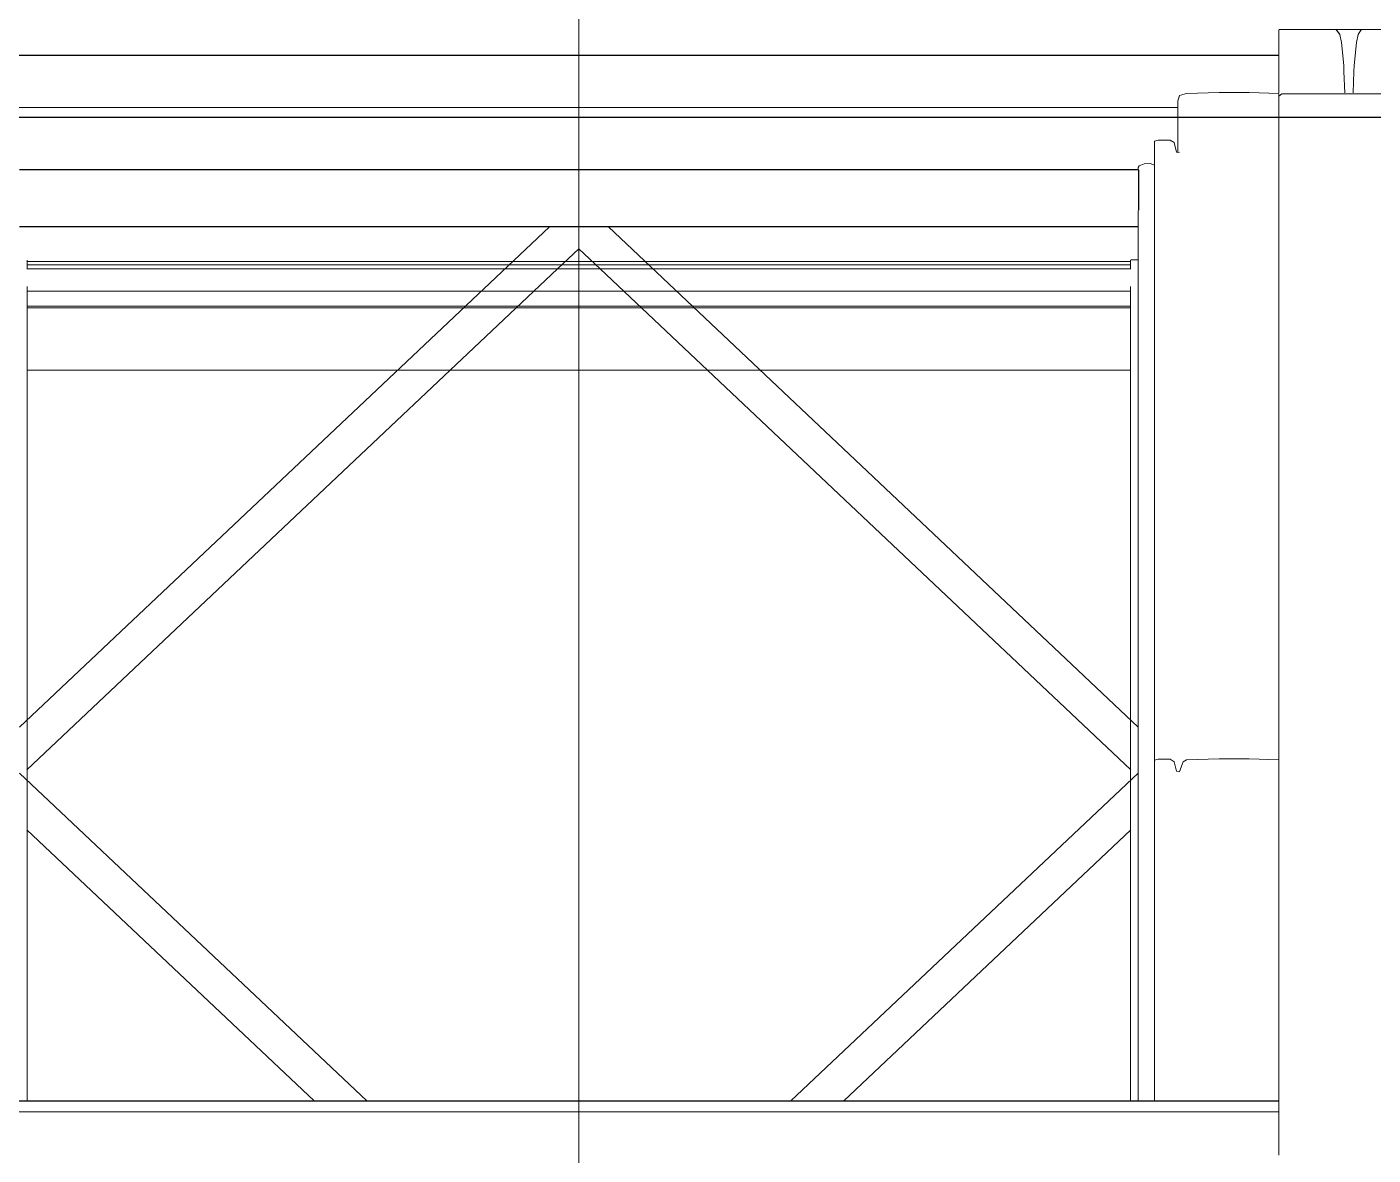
# Model space of a CAD drawing. Header units: metres. Extents: x -3 to 171, y -23 to 41.
# Drawn here: x 16.369 to 17.095, y -0.559 to 0.049 of the extents above; entities that cross this region are included whole.
import ezdxf

# ---------------------------------------------------------------- set-up
doc = ezdxf.new("R2010")
doc.units = ezdxf.units.M
doc.header["$MEASUREMENT"] = 0
doc.set_wipeout_variables(frame=1)
doc.linetypes.add('Achse', pattern=[0.004, 0.002, -0.001, 0, -0.001])
doc.linetypes.add('Wipeout_Contour', pattern=[1, 0, -1])
for name, color, linetype in [('6._Dach PP STG1_1_000 Achsraster', 7, 'Continuous'), ('6._Dach PP STG1_1_165 Fassadengestaltung Bänder', 7, 'Continuous'), ('6._Dach PP STG1_1_325 Dachfenster', 7, 'Continuous'), ('6._Dach PP STG1_1_840 Baulinien', 7, 'Continuous'), ('6._Dach PP STG1_1_Neubau_840 Baulinien', 7, 'Continuous')]:
    doc.layers.add(name, color=color, linetype=linetype)
doc.linetypes.add('Grenze Grundstück', pattern='A,0,[1,415_260415_PP_VA_1_9 DD STG11.Shx,S=0.00031746,R=0,X=0,Y=0],-0.04,0', length=0.04)

msp = doc.modelspace()

# ---------------------------------------------------------------- linework, layer by layer
at = {"layer": '6._Dach PP STG1_1_000 Achsraster', "color": 5, "linetype": 'Achse', "lineweight": 0, "ltscale": 1000}
msp.add_line((-1.5, 0), (21, 0), dxfattribs=at)
at = {"layer": '6._Dach PP STG1_1_165 Fassadengestaltung Bänder', "color": 7, "linetype": 'Continuous', "lineweight": 18, "ltscale": 1000, "flags": 128}
msp.add_lwpolyline([(18.985, 0), (15.98, 0)], dxfattribs=at)
at = {"layer": '6._Dach PP STG1_1_840 Baulinien', "color": 76, "linetype": 'Grenze Grundstück', "lineweight": 13, "ltscale": 1000, "true_color": 0x3f7f02, "flags": 128}
msp.add_lwpolyline([(0.06116, -22.52309), (0.05639, -12.20308), (0.00004, -0.00023), (18.98502, -0.00125), (18.95804, -11.44515), (18.90348, -19.57034), (18.8897, -22.52309)], dxfattribs=at)

# ---------------------------------------------------------------- wipeouts: each hides what was drawn before it
at = {"color": 254, "linetype": 'Wipeout_Contour', "lineweight": 0, "ltscale": 68.300819}
msp.add_wipeout([(17.07686, 0.04449), (17.04405, 0.04449), (17.04405, 0.04027), (17.07782, 0.04027)], dxfattribs=at).dxf.layer = '6._Dach PP STG1_1_325 Dachfenster'
at = {"color": 254, "linetype": 'Wipeout_Contour', "lineweight": 0, "ltscale": 66.697481}
msp.add_wipeout([(16.28965, 0.02858), (17.04405, 0.02858), (17.04405, 0.03311), (16.28965, 0.03311)], dxfattribs=at).dxf.layer = '6._Dach PP STG1_1_325 Dachfenster'

# ---------------------------------------------------------------- next in the draw order: wipeouts: each hides what was drawn before it
at = {"color": 254, "linetype": 'Wipeout_Contour', "lineweight": 0, "ltscale": 50.758594}
msp.add_wipeout([(17.04405, 0.04719), (17.07545, 0.04683), (17.07416, 0.04719)], dxfattribs=at).dxf.layer = '6._Dach PP STG1_1_325 Dachfenster'
at = {"color": 254, "linetype": 'Wipeout_Contour', "lineweight": 0, "ltscale": 66.69766}
msp.add_wipeout([(16.36535, -0.03909), (16.96835, -0.03909), (16.96835, -0.02848), (16.36535, -0.02848)], dxfattribs=at).dxf.layer = '6._Dach PP STG1_1_325 Dachfenster'
at = {"color": 254, "linetype": 'Wipeout_Contour', "lineweight": 0, "ltscale": 66.69789}
msp.add_wipeout([(16.36545, -0.05224), (16.36545, -0.05288), (16.96825, -0.05288), (16.96825, -0.05224)], dxfattribs=at).dxf.layer = '6._Dach PP STG1_1_325 Dachfenster'
at = {"color": 254, "linetype": 'Wipeout_Contour', "lineweight": 0, "ltscale": 50.223831}
msp.add_wipeout([(16.36545, -0.0591), (16.96825, -0.0591), (16.36545, -0.05903)], dxfattribs=at).dxf.layer = '6._Dach PP STG1_1_325 Dachfenster'
at = {"color": 254, "linetype": 'Wipeout_Contour', "lineweight": 0, "ltscale": 67.965363}
msp.add_wipeout([(16.97705, -0.34661), (16.97705, -0.53024), (16.97895, -0.53024), (16.97895, -0.34611)], dxfattribs=at).dxf.layer = '6._Dach PP STG1_1_325 Dachfenster'
at = {"color": 254, "linetype": 'Wipeout_Contour', "lineweight": 0, "ltscale": 49.838525}
msp.add_wipeout([(16.36545, -0.3535), (16.36545, -0.53024), (16.55259, -0.53024)], dxfattribs=at).dxf.layer = '6._Dach PP STG1_1_325 Dachfenster'
at = {"color": 254, "linetype": 'Wipeout_Contour', "lineweight": 0, "ltscale": 68.010985}
msp.add_wipeout([(16.98895, -0.35255), (16.98895, -0.53024), (16.98975, -0.53024), (16.98975, -0.35283)], dxfattribs=at).dxf.layer = '6._Dach PP STG1_1_325 Dachfenster'

# ---------------------------------------------------------------- next in the draw order: wipeouts: each hides what was drawn before it
at = {"color": 254, "linetype": 'Wipeout_Contour', "lineweight": 0, "ltscale": 68.312861}
msp.add_wipeout([(17.04405, 0.04683), (17.04405, 0.04449), (17.07686, 0.04449), (17.07545, 0.04683)], dxfattribs=at).dxf.layer = '6._Dach PP STG1_1_325 Dachfenster'
at = {"color": 254, "linetype": 'Wipeout_Contour', "lineweight": 0, "ltscale": 66.697878}
msp.add_wipeout([(16.36545, -0.05118), (16.36545, -0.05224), (16.96825, -0.05224), (16.96825, -0.05118)], dxfattribs=at).dxf.layer = '6._Dach PP STG1_1_325 Dachfenster'
at = {"color": 254, "linetype": 'Wipeout_Contour', "lineweight": 0, "ltscale": 68.014189}
msp.add_wipeout([(16.98975, -0.35283), (16.98975, -0.53024), (16.99055, -0.53024), (16.99055, -0.35262)], dxfattribs=at).dxf.layer = '6._Dach PP STG1_1_325 Dachfenster'

# ---------------------------------------------------------------- next in the draw order: wipeouts: each hides what was drawn before it
at = {"color": 254, "linetype": 'Wipeout_Contour', "lineweight": 0, "ltscale": 66.697799}
msp.add_wipeout([(16.36535, -0.0434), (16.36535, -0.04842), (16.96835, -0.04842), (16.96835, -0.0434)], dxfattribs=at).dxf.layer = '6._Dach PP STG1_1_325 Dachfenster'
at = {"color": 254, "linetype": 'Wipeout_Contour', "lineweight": 0, "ltscale": 66.697949}
msp.add_wipeout([(16.36545, -0.05903), (16.96825, -0.05903), (16.96825, -0.05358), (16.36545, -0.05358)], dxfattribs=at).dxf.layer = '6._Dach PP STG1_1_325 Dachfenster'
at = {"color": 254, "linetype": 'Wipeout_Contour', "lineweight": 0, "ltscale": 68.019603}
msp.add_wipeout([(16.99055, -0.35262), (16.99055, -0.53024), (16.99255, -0.53024), (16.99255, -0.34746)], dxfattribs=at).dxf.layer = '6._Dach PP STG1_1_325 Dachfenster'

# ---------------------------------------------------------------- next in the draw order: wipeouts: each hides what was drawn before it
at = {"color": 254, "linetype": 'Wipeout_Contour', "lineweight": 0, "ltscale": 66.697739}
msp.add_wipeout([(16.36535, -0.03909), (16.36535, -0.0434), (16.96835, -0.0434), (16.96835, -0.03909)], dxfattribs=at).dxf.layer = '6._Dach PP STG1_1_325 Dachfenster'
at = {"color": 254, "linetype": 'Wipeout_Contour', "lineweight": 0, "ltscale": 66.6979}
msp.add_wipeout([(16.36545, -0.05288), (16.36545, -0.05358), (16.96825, -0.05358), (16.96825, -0.05288)], dxfattribs=at).dxf.layer = '6._Dach PP STG1_1_325 Dachfenster'
at = {"color": 254, "linetype": 'Wipeout_Contour', "lineweight": 0, "ltscale": 49.897743}
msp.add_wipeout([(16.36545, -0.0591), (16.36545, -0.32876), (16.65098, -0.0591)], dxfattribs=at).dxf.layer = '6._Dach PP STG1_1_325 Dachfenster'
at = {"color": 254, "linetype": 'Wipeout_Contour', "lineweight": 0, "ltscale": 67.999741}
msp.add_wipeout([(16.98555, -0.34611), (16.98555, -0.53024), (16.98765, -0.53024), (16.98765, -0.34739)], dxfattribs=at).dxf.layer = '6._Dach PP STG1_1_325 Dachfenster'

# ---------------------------------------------------------------- next in the draw order: wipeouts: each hides what was drawn before it
at = {"color": 254, "linetype": 'Wipeout_Contour', "lineweight": 0, "ltscale": 100.032269}
msp.add_wipeout([(16.36535, -0.04927), (16.36535, -0.05012), (16.36545, -0.05118), (16.96825, -0.05118), (16.96825, -0.05039), (16.96835, -0.04927)], dxfattribs=at).dxf.layer = '6._Dach PP STG1_1_325 Dachfenster'
at = {"color": 254, "linetype": 'Wipeout_Contour', "lineweight": 0, "ltscale": 68.006614}
msp.add_wipeout([(16.98765, -0.34739), (16.98765, -0.53024), (16.98895, -0.53024), (16.98895, -0.35255)], dxfattribs=at).dxf.layer = '6._Dach PP STG1_1_325 Dachfenster'

# ---------------------------------------------------------------- next in the draw order: wipeouts: each hides what was drawn before it
at = {"color": 254, "linetype": 'Wipeout_Contour', "lineweight": 0, "ltscale": 66.697837}
msp.add_wipeout([(16.36535, -0.04842), (16.36535, -0.04927), (16.96835, -0.04927), (16.96835, -0.04842)], dxfattribs=at).dxf.layer = '6._Dach PP STG1_1_325 Dachfenster'
at = {"color": 254, "linetype": 'Wipeout_Contour', "lineweight": 0, "ltscale": 67.982361}
msp.add_wipeout([(16.98555, -0.34611), (16.97895, -0.34611), (16.97895, -0.53024), (16.98555, -0.53024)], dxfattribs=at).dxf.layer = '6._Dach PP STG1_1_325 Dachfenster'
at = {"color": 254, "linetype": 'Wipeout_Contour', "lineweight": 0, "ltscale": 68.02713}
msp.add_wipeout([(16.99255, -0.34746), (16.99255, -0.53024), (16.99435, -0.53024), (16.99435, -0.3464)], dxfattribs=at).dxf.layer = '6._Dach PP STG1_1_325 Dachfenster'

# ---------------------------------------------------------------- next in the draw order: wipeouts: each hides what was drawn before it
at = {"color": 254, "linetype": 'Wipeout_Contour', "lineweight": 0, "ltscale": 67.948678}
msp.add_wipeout([(16.97705, -0.01292), (16.97705, -0.34661), (16.97895, -0.34611), (16.97895, -0.01243)], dxfattribs=at).dxf.layer = '6._Dach PP STG1_1_325 Dachfenster'
at = {"color": 254, "linetype": 'Wipeout_Contour', "lineweight": 0, "ltscale": 67.994368}
msp.add_wipeout([(16.98895, -0.01886), (16.98895, -0.35255), (16.98975, -0.35283), (16.98975, -0.01915)], dxfattribs=at).dxf.layer = '6._Dach PP STG1_1_325 Dachfenster'
at = {"color": 254, "linetype": 'Wipeout_Contour', "lineweight": 0, "ltscale": 68.0659}
msp.add_wipeout([(16.99435, -0.3464), (16.99435, -0.53024), (17.01195, -0.53024), (17.01195, -0.34583)], dxfattribs=at).dxf.layer = '6._Dach PP STG1_1_325 Dachfenster'

# ---------------------------------------------------------------- next in the draw order: wipeouts: each hides what was drawn before it
at = {"color": 254, "linetype": 'Wipeout_Contour', "lineweight": 0, "ltscale": 84.619996}
msp.add_wipeout([(16.99045, -0.01896), (16.98975, -0.01915), (16.98975, -0.35283), (16.99055, -0.35262), (16.99055, -0.0189)], dxfattribs=at).dxf.layer = '6._Dach PP STG1_1_325 Dachfenster'
at = {"color": 254, "linetype": 'Wipeout_Contour', "lineweight": 0, "ltscale": 68.133444}
msp.add_wipeout([(17.01195, -0.53024), (17.02815, -0.53024), (17.02815, -0.34583), (17.01195, -0.34583)], dxfattribs=at).dxf.layer = '6._Dach PP STG1_1_325 Dachfenster'

# ---------------------------------------------------------------- next in the draw order: wipeouts: each hides what was drawn before it
at = {"color": 254, "linetype": 'Wipeout_Contour', "lineweight": 0, "ltscale": 68.002204}
msp.add_wipeout([(16.99055, -0.0189), (16.99055, -0.35262), (16.99255, -0.34746), (16.99255, -0.01374)], dxfattribs=at).dxf.layer = '6._Dach PP STG1_1_325 Dachfenster'
at = {"color": 254, "linetype": 'Wipeout_Contour', "lineweight": 0, "ltscale": 68.197594}
msp.add_wipeout([(17.02815, -0.34583), (17.02815, -0.53024), (17.04405, -0.53024), (17.04405, -0.34634)], dxfattribs=at).dxf.layer = '6._Dach PP STG1_1_325 Dachfenster'

# ---------------------------------------------------------------- next in the draw order: wipeouts: each hides what was drawn before it
at = {"color": 254, "linetype": 'Wipeout_Contour', "lineweight": 0, "ltscale": 67.989226}
msp.add_wipeout([(16.98765, -0.0137), (16.98765, -0.34739), (16.98895, -0.35255), (16.98895, -0.01886)], dxfattribs=at).dxf.layer = '6._Dach PP STG1_1_325 Dachfenster'
at = {"color": 254, "linetype": 'Wipeout_Contour', "lineweight": 0, "ltscale": 68.049208}
msp.add_wipeout([(16.99435, -0.01268), (16.99435, -0.3464), (17.01195, -0.34583), (17.01195, -0.01211)], dxfattribs=at).dxf.layer = '6._Dach PP STG1_1_325 Dachfenster'
at = {"color": 254, "linetype": 'Wipeout_Contour', "lineweight": 0, "ltscale": 68.180946}
msp.add_wipeout([(17.02815, -0.01211), (17.02815, -0.34583), (17.04405, -0.34634), (17.04405, -0.01262)], dxfattribs=at).dxf.layer = '6._Dach PP STG1_1_325 Dachfenster'

# ---------------------------------------------------------------- next in the draw order: linework, layer by layer
at = {"layer": '6._Dach PP STG1_1_325 Dachfenster', "color": 7, "linetype": 'Continuous', "lineweight": 13, "ltscale": 1000, "flags": 128}
for points in [[(16.98895, -0.35255), (16.98975, -0.35283)], [(16.98975, -0.35283), (16.99055, -0.35262)]]:
    msp.add_lwpolyline(points, dxfattribs=at)

# ---------------------------------------------------------------- next in the draw order: wipeouts: each hides what was drawn before it
at = {"color": 254, "linetype": 'Wipeout_Contour', "lineweight": 0, "ltscale": 67.982944}
msp.add_wipeout([(16.98555, -0.01243), (16.98555, -0.34611), (16.98765, -0.34739), (16.98765, -0.0137)], dxfattribs=at).dxf.layer = '6._Dach PP STG1_1_325 Dachfenster'
at = {"color": 254, "linetype": 'Wipeout_Contour', "lineweight": 0, "ltscale": 68.010369}
msp.add_wipeout([(16.99255, -0.01374), (16.99255, -0.34746), (16.99435, -0.3464), (16.99435, -0.01268)], dxfattribs=at).dxf.layer = '6._Dach PP STG1_1_325 Dachfenster'
at = {"color": 254, "linetype": 'Wipeout_Contour', "lineweight": 0, "ltscale": 68.116859}
msp.add_wipeout([(17.01195, -0.01211), (17.01195, -0.34583), (17.02815, -0.34583), (17.02815, -0.01211)], dxfattribs=at).dxf.layer = '6._Dach PP STG1_1_325 Dachfenster'

# ---------------------------------------------------------------- next in the draw order: linework, layer by layer
at = {"layer": '6._Dach PP STG1_1_325 Dachfenster', "color": 7, "linetype": 'Continuous', "lineweight": 13, "ltscale": 1000, "flags": 128}
for points in [[(16.99055, -0.35262), (16.99255, -0.34746)], [(16.99255, -0.34746), (16.99435, -0.3464)]]:
    msp.add_lwpolyline(points, dxfattribs=at)

# ---------------------------------------------------------------- next in the draw order: wipeouts: each hides what was drawn before it
at = {"color": 254, "linetype": 'Wipeout_Contour', "lineweight": 0, "ltscale": 68.089505}
msp.add_wipeout([(16.99055, -0.01883), (16.98955, 0.00882), (16.98955, -0.01908), (16.99045, -0.01896)], dxfattribs=at).dxf.layer = '6._Dach PP STG1_1_325 Dachfenster'
at = {"color": 254, "linetype": 'Wipeout_Contour', "lineweight": 0, "ltscale": 67.965748}
msp.add_wipeout([(16.97895, -0.01243), (16.97895, -0.34611), (16.98555, -0.34611), (16.98555, -0.01243)], dxfattribs=at).dxf.layer = '6._Dach PP STG1_1_325 Dachfenster'

# ---------------------------------------------------------------- next in the draw order: linework, layer by layer
at = {"layer": '6._Dach PP STG1_1_325 Dachfenster', "color": 7, "linetype": 'Continuous', "lineweight": 13, "ltscale": 1000, "flags": 128}
for points in [[(16.98555, -0.34611), (16.98765, -0.34739)], [(16.98765, -0.34739), (16.98895, -0.35255)]]:
    msp.add_lwpolyline(points, dxfattribs=at)

# ---------------------------------------------------------------- next in the draw order: wipeouts: each hides what was drawn before it
at = {"color": 254, "linetype": 'Wipeout_Contour', "lineweight": 0, "ltscale": 68.31701}
msp.add_wipeout([(16.99056, 0.01149), (16.98955, 0.00882), (16.99055, -0.01883), (16.99255, -0.01374)], dxfattribs=at).dxf.layer = '6._Dach PP STG1_1_325 Dachfenster'
at = {"color": 254, "linetype": 'Wipeout_Contour', "lineweight": 0, "ltscale": 233.380392}
msp.add_wipeout([(16.97705, -0.02134), (16.35665, -0.02134), (16.35665, -0.02591), (16.35905, -0.02509), (16.36215, -0.02516), (16.36495, -0.02629), (16.36545, -0.02714), (16.36545, -0.02827), (16.96825, -0.02827), (16.96825, -0.02714), (16.96875, -0.02629), (16.97155, -0.02516), (16.97465, -0.02509), (16.97705, -0.02591)], dxfattribs=at).dxf.layer = '6._Dach PP STG1_1_325 Dachfenster'

# ---------------------------------------------------------------- next in the draw order: wipeouts: each hides what was drawn before it
at = {"color": 254, "linetype": 'Wipeout_Contour', "lineweight": 0, "ltscale": 50.500022}
msp.add_wipeout([(16.99435, 0.01264), (16.99055, 0.01158), (16.99435, -0.01268)], dxfattribs=at).dxf.layer = '6._Dach PP STG1_1_325 Dachfenster'
at = {"color": 254, "linetype": 'Wipeout_Contour', "lineweight": 0, "ltscale": 50.222494}
msp.add_wipeout([(16.36535, -0.02848), (16.96835, -0.02848), (16.36535, -0.02827)], dxfattribs=at).dxf.layer = '6._Dach PP STG1_1_325 Dachfenster'

# ---------------------------------------------------------------- next in the draw order: wipeouts: each hides what was drawn before it
at = {"color": 254, "linetype": 'Wipeout_Contour', "lineweight": 0, "ltscale": 50.971709}
msp.add_wipeout([(16.99055, 0.01158), (16.99255, -0.01374), (16.99435, -0.01268)], dxfattribs=at).dxf.layer = '6._Dach PP STG1_1_325 Dachfenster'
at = {"color": 254, "linetype": 'Wipeout_Contour', "lineweight": 0, "ltscale": 120.142195}
msp.add_wipeout([(16.96825, -0.05039), (16.96825, -0.53024), (16.96875, -0.53024), (16.96875, -0.02629), (16.96825, -0.02714), (16.96825, -0.02827), (16.96835, -0.05012)], dxfattribs=at).dxf.layer = '6._Dach PP STG1_1_325 Dachfenster'

# ---------------------------------------------------------------- next in the draw order: wipeouts: each hides what was drawn before it
at = {"color": 254, "linetype": 'Wipeout_Contour', "lineweight": 0, "ltscale": 68.040801}
msp.add_wipeout([(16.99435, 0.01264), (16.99435, -0.01268), (17.01195, -0.01211), (17.01195, 0.0132)], dxfattribs=at).dxf.layer = '6._Dach PP STG1_1_325 Dachfenster'
at = {"color": 254, "linetype": 'Wipeout_Contour', "lineweight": 0, "ltscale": 49.846017}
msp.add_wipeout([(16.98955, 0.00525), (16.34415, 0.00525), (16.98955, 0.00518)], dxfattribs=at).dxf.layer = '6._Dach PP STG1_1_325 Dachfenster'
at = {"color": 254, "linetype": 'Wipeout_Contour', "lineweight": 0, "ltscale": 67.927152}
msp.add_wipeout([(16.96875, -0.53024), (16.97155, -0.53024), (16.97155, -0.02516), (16.96875, -0.02629)], dxfattribs=at).dxf.layer = '6._Dach PP STG1_1_325 Dachfenster'

# ---------------------------------------------------------------- next in the draw order: wipeouts: each hides what was drawn before it
at = {"color": 254, "linetype": 'Wipeout_Contour', "lineweight": 0, "ltscale": 68.109631}
msp.add_wipeout([(17.01195, 0.0132), (17.01195, -0.01211), (17.02815, -0.01211), (17.02815, 0.0132)], dxfattribs=at).dxf.layer = '6._Dach PP STG1_1_325 Dachfenster'
at = {"color": 254, "linetype": 'Wipeout_Contour', "lineweight": 0, "ltscale": 66.697453}
msp.add_wipeout([(16.34415, 0.00518), (16.34415, -0.00677), (16.98955, -0.00677), (16.98955, 0.00518)], dxfattribs=at).dxf.layer = '6._Dach PP STG1_1_325 Dachfenster'
at = {"color": 254, "linetype": 'Wipeout_Contour', "lineweight": 0, "ltscale": 67.938969}
msp.add_wipeout([(16.97155, -0.02516), (16.97155, -0.53024), (16.97465, -0.53024), (16.97465, -0.02509)], dxfattribs=at).dxf.layer = '6._Dach PP STG1_1_325 Dachfenster'

# ---------------------------------------------------------------- next in the draw order: linework, layer by layer
at = {"layer": '6._Dach PP STG1_1_325 Dachfenster', "color": 7, "linetype": 'Continuous', "lineweight": 13, "ltscale": 1000, "flags": 128}
for points in [[(16.36535, -0.02827), (16.96835, -0.02827)], [(16.96825, -0.02714), (16.96875, -0.02629)], [(16.96825, -0.02714), (16.96825, -0.02827)], [(16.96835, -0.05012), (16.96835, -0.04927), (16.96835, -0.04842), (16.96835, -0.0434), (16.96835, -0.03909), (16.96835, -0.02848)]]:
    msp.add_lwpolyline(points, dxfattribs=at)

# ---------------------------------------------------------------- next in the draw order: wipeouts: each hides what was drawn before it
at = {"color": 254, "linetype": 'Wipeout_Contour', "lineweight": 0, "ltscale": 68.172657}
msp.add_wipeout([(17.02815, -0.01211), (17.04405, -0.01262), (17.04405, 0.01269), (17.02815, 0.0132)], dxfattribs=at).dxf.layer = '6._Dach PP STG1_1_325 Dachfenster'
at = {"color": 254, "linetype": 'Wipeout_Contour', "lineweight": 0, "ltscale": 266.716267}
msp.add_wipeout([(16.34415, -0.00677), (16.34415, -0.01908), (16.34475, -0.01886), (16.34605, -0.0137), (16.34815, -0.01243), (16.35475, -0.01243), (16.35665, -0.01292), (16.35665, -0.02134), (16.97705, -0.02134), (16.97705, -0.01292), (16.97895, -0.01243), (16.98555, -0.01243), (16.98765, -0.0137), (16.98895, -0.01886), (16.98955, -0.01908), (16.98955, -0.00677)], dxfattribs=at).dxf.layer = '6._Dach PP STG1_1_325 Dachfenster'
at = {"color": 254, "linetype": 'Wipeout_Contour', "lineweight": 0, "ltscale": 67.949943}
msp.add_wipeout([(16.97465, -0.02509), (16.97465, -0.53024), (16.97705, -0.53024), (16.97705, -0.02591)], dxfattribs=at).dxf.layer = '6._Dach PP STG1_1_325 Dachfenster'
at = {"color": 254, "linetype": 'Wipeout_Contour', "lineweight": 0, "ltscale": 50.135343}
msp.add_wipeout([(16.96825, -0.0591), (16.68273, -0.0591), (16.96825, -0.32876)], dxfattribs=at).dxf.layer = '6._Dach PP STG1_1_325 Dachfenster'
at = {"color": 254, "linetype": 'Wipeout_Contour', "lineweight": 0, "ltscale": 50.27105}
msp.add_wipeout([(16.96825, -0.3535), (16.78111, -0.53024), (16.96825, -0.53024)], dxfattribs=at).dxf.layer = '6._Dach PP STG1_1_325 Dachfenster'

# ---------------------------------------------------------------- next in the draw order: linework, layer by layer
at = {"layer": '6._Dach PP STG1_1_325 Dachfenster', "color": 7, "linetype": 'Continuous', "lineweight": 13, "ltscale": 1000, "flags": 128}
for points in [[(16.97705, -0.01292), (16.97895, -0.01243), (16.98555, -0.01243)], [(16.98555, -0.01243), (16.98765, -0.0137)], [(16.98765, -0.0137), (16.98895, -0.01886)], [(16.98895, -0.01886), (16.98975, -0.01915)], [(16.98975, -0.01915), (16.99045, -0.01896)], [(16.96875, -0.02629), (16.97155, -0.02516)], [(16.97155, -0.02516), (16.97465, -0.02509)], [(16.97465, -0.02509), (16.97705, -0.02591)], [(16.97705, -0.34661), (16.97895, -0.34611), (16.98555, -0.34611)]]:
    msp.add_lwpolyline(points, dxfattribs=at)

# ---------------------------------------------------------------- next in the draw order: wipeouts: each hides what was drawn before it
at = {"color": 254, "linetype": 'Wipeout_Contour', "lineweight": 0, "ltscale": 266.70791}
msp.add_wipeout([(16.28965, 0.02356), (16.28965, 0.01269), (16.30555, 0.0132), (16.32175, 0.0132), (16.33935, 0.01264), (16.34315, 0.01158), (16.34415, 0.00882), (16.34415, 0.00525), (16.98955, 0.00525), (16.98955, 0.00882), (16.99055, 0.01158), (16.99435, 0.01264), (17.01195, 0.0132), (17.02815, 0.0132), (17.04405, 0.01269), (17.04405, 0.02356)], dxfattribs=at).dxf.layer = '6._Dach PP STG1_1_325 Dachfenster'
at = {"color": 254, "linetype": 'Wipeout_Contour', "lineweight": 0, "ltscale": 133.42118}
msp.add_wipeout([(16.65098, -0.0591), (16.36545, -0.32876), (16.36545, -0.3535), (16.55259, -0.53024), (16.78111, -0.53024), (16.96825, -0.3535), (16.96825, -0.32876), (16.68273, -0.0591)], dxfattribs=at).dxf.layer = '6._Dach PP STG1_1_325 Dachfenster'

# ---------------------------------------------------------------- next in the draw order: linework, layer by layer
at = {"layer": '6._Dach PP STG1_1_325 Dachfenster', "color": 7, "linetype": 'Continuous', "lineweight": 13, "ltscale": 1000, "flags": 128}
for points in [[(16.98955, 0.00882), (16.99055, 0.01158)], [(16.98955, -0.01908), (16.98955, 0.00882)], [(16.34415, 0.00525), (16.98955, 0.00525)], [(16.36545, -0.05903), (16.96825, -0.05903)], [(16.65098, -0.0591), (16.36545, -0.32876)], [(16.36545, -0.0591), (16.96825, -0.0591)], [(16.68273, -0.0591), (16.96825, -0.32876)], [(16.66685, -0.07098), (16.6554, -0.0818), (16.64566, -0.09099), (16.36942, -0.35188)], [(16.66685, -0.07098), (16.67831, -0.0818), (16.68804, -0.09099), (16.96429, -0.35188)], [(16.36955, -0.07706), (16.36955, -0.0818)], [(16.36955, -0.07791), (16.96415, -0.07791)], [(16.36955, -0.0796), (16.96415, -0.0796)], [(16.96415, -0.07706), (16.96415, -0.0818)], [(16.96825, -0.07685), (16.96435, -0.07685)], [(16.36942, -0.0818), (16.96429, -0.0818)], [(16.36955, -0.09382), (16.96415, -0.09382)], [(16.36955, -0.10195), (16.96415, -0.10195)], [(16.36955, -0.10273), (16.96415, -0.10273)], [(16.36955, -0.13646), (16.96415, -0.13646)]]:
    msp.add_lwpolyline(points, dxfattribs=at)

# ---------------------------------------------------------------- next in the draw order: wipeouts: each hides what was drawn before it
at = {"color": 254, "linetype": 'Wipeout_Contour', "lineweight": 0, "ltscale": 66.697459}
msp.add_wipeout([(16.28965, 0.02689), (16.28965, 0.02462), (17.04405, 0.02462), (17.04405, 0.02689)], dxfattribs=at).dxf.layer = '6._Dach PP STG1_1_325 Dachfenster'
at = {"color": 254, "linetype": 'Wipeout_Contour', "lineweight": 0, "ltscale": 69.1894}
msp.add_wipeout([(17.04405, 0.01262), (17.04405, 0.01121), (17.04575, 0.01247), (17.07952, 0.01247)], dxfattribs=at).dxf.layer = '6._Dach PP STG1_1_325 Dachfenster'

# ---------------------------------------------------------------- next in the draw order: wipeouts: each hides what was drawn before it
at = {"color": 254, "linetype": 'Wipeout_Contour', "lineweight": 0, "ltscale": 66.697467}
msp.add_wipeout([(16.28965, 0.02858), (16.28965, 0.02689), (17.04405, 0.02689), (17.04405, 0.02858)], dxfattribs=at).dxf.layer = '6._Dach PP STG1_1_325 Dachfenster'

# ---------------------------------------------------------------- next in the draw order: wipeouts: each hides what was drawn before it
at = {"color": 254, "linetype": 'Wipeout_Contour', "lineweight": 0, "ltscale": 66.697454}
msp.add_wipeout([(16.28965, 0.02462), (16.28965, 0.02356), (17.04405, 0.02356), (17.04405, 0.02462)], dxfattribs=at).dxf.layer = '6._Dach PP STG1_1_325 Dachfenster'

# ---------------------------------------------------------------- next in the draw order: wipeouts: each hides what was drawn before it
at = {"color": 254, "linetype": 'Wipeout_Contour', "lineweight": 0, "ltscale": 118.43535}
msp.add_wipeout([(17.04405, 0.02775), (17.04405, 0.01304), (17.07966, 0.01304), (17.07915, 0.02455), (17.07911, 0.02579), (17.0846, 0.02579), (17.08468, 0.02775)], dxfattribs=at).dxf.layer = '6._Dach PP STG1_1_325 Dachfenster'

# ---------------------------------------------------------------- next in the draw order: wipeouts: each hides what was drawn before it
at = {"color": 254, "linetype": 'Wipeout_Contour', "lineweight": 0, "ltscale": 68.308991}
msp.add_wipeout([(17.04405, 0.02775), (17.07903, 0.02775), (17.07782, 0.04027), (17.04405, 0.04027)], dxfattribs=at).dxf.layer = '6._Dach PP STG1_1_325 Dachfenster'
at = {"color": 254, "linetype": 'Wipeout_Contour', "lineweight": 0, "ltscale": 68.227823}
msp.add_wipeout([(17.04405, 0.01121), (17.04405, -0.55942), (17.04575, -0.55942), (17.04575, 0.01247)], dxfattribs=at).dxf.layer = '6._Dach PP STG1_1_325 Dachfenster'

# ---------------------------------------------------------------- next in the draw order: linework, layer by layer
at = {"layer": '6._Dach PP STG1_1_325 Dachfenster', "color": 7, "linetype": 'Continuous', "lineweight": 13, "ltscale": 1000, "flags": 128}
msp.add_lwpolyline([(16.28965, 0.03339), (17.04405, 0.03339)], dxfattribs=at)

# ---------------------------------------------------------------- next in the draw order: wipeouts: each hides what was drawn before it
at = {"color": 254, "linetype": 'Wipeout_Contour', "lineweight": 0, "ltscale": 68.400956}
msp.add_wipeout([(17.11965, 0.04449), (17.07686, 0.04449), (17.07782, 0.04027), (17.11965, 0.04027)], dxfattribs=at).dxf.layer = '6._Dach PP STG1_1_325 Dachfenster'
at = {"color": 254, "linetype": 'Wipeout_Contour', "lineweight": 0, "ltscale": 234.571188}
msp.add_wipeout([(17.04575, -0.55942), (17.08255, -0.55942), (17.08255, -0.55448), (17.08115, -0.55448), (17.08115, -0.5138), (17.08255, -0.5138), (17.08255, -0.47953), (17.08115, -0.47953), (17.08115, -0.46671), (17.08255, -0.46671), (17.08255, -0.33166), (17.08115, -0.33166), (17.08115, 0.01247), (17.04575, 0.01247)], dxfattribs=at).dxf.layer = '6._Dach PP STG1_1_325 Dachfenster'

# ---------------------------------------------------------------- next in the draw order: linework, layer by layer
at = {"layer": '6._Dach PP STG1_1_325 Dachfenster', "color": 7, "linetype": 'Continuous', "lineweight": 13, "ltscale": 1000, "flags": 128}
for points in [[(17.04405, 0.01304), (17.04405, 0.02775), (17.04405, 0.04027), (17.04405, 0.04449), (17.04405, 0.04683)], [(16.99055, 0.01158), (16.99435, 0.01264), (17.01195, 0.0132), (17.02815, 0.0132), (17.04405, 0.01269)], [(17.04405, 0.01121), (17.04405, 0.01262)], [(17.04575, 0.01247), (17.04405, 0.01121)], [(16.99435, -0.3464), (17.01195, -0.34583), (17.02815, -0.34583), (17.04405, -0.34634)]]:
    msp.add_lwpolyline(points, dxfattribs=at)

# ---------------------------------------------------------------- next in the draw order: wipeouts: each hides what was drawn before it
at = {"color": 254, "linetype": 'Wipeout_Contour', "lineweight": 0, "ltscale": 68.392724}
msp.add_wipeout([(17.11965, 0.04719), (17.07416, 0.04719), (17.07515, 0.04689), (17.11965, 0.04683)], dxfattribs=at).dxf.layer = '6._Dach PP STG1_1_325 Dachfenster'
at = {"color": 254, "linetype": 'Wipeout_Contour', "lineweight": 0, "ltscale": 67.50671}
msp.add_wipeout([(17.07958, 0.01262), (17.11795, 0.01247), (17.11965, 0.01121), (17.11965, 0.01262)], dxfattribs=at).dxf.layer = '6._Dach PP STG1_1_325 Dachfenster'
at = {"color": 254, "linetype": 'Wipeout_Contour', "lineweight": 0, "ltscale": 66.733024}
msp.add_wipeout([(16.28965, -0.53037), (16.28965, -0.53611), (17.04405, -0.53611), (17.04405, -0.53037)], dxfattribs=at).dxf.layer = '6._Dach PP STG1_1_325 Dachfenster'
at = {"color": 254, "linetype": 'Wipeout_Contour', "lineweight": 0, "ltscale": 66.735168}
msp.add_wipeout([(16.28965, -0.55119), (17.04405, -0.55119), (17.04405, -0.5477), (16.28965, -0.5477)], dxfattribs=at).dxf.layer = '6._Dach PP STG1_1_325 Dachfenster'
at = {"color": 254, "linetype": 'Wipeout_Contour', "lineweight": 0, "ltscale": 66.736172}
msp.add_wipeout([(16.28965, -0.55491), (16.28965, -0.55879), (17.04405, -0.55879), (17.04405, -0.55491)], dxfattribs=at).dxf.layer = '6._Dach PP STG1_1_325 Dachfenster'

# ---------------------------------------------------------------- next in the draw order: wipeouts: each hides what was drawn before it
at = {"color": 254, "linetype": 'Wipeout_Contour', "lineweight": 0, "ltscale": 68.389285}
msp.add_wipeout([(17.11965, 0.04683), (17.07545, 0.04683), (17.07686, 0.04449), (17.11965, 0.04449)], dxfattribs=at).dxf.layer = '6._Dach PP STG1_1_325 Dachfenster'
at = {"color": 254, "linetype": 'Wipeout_Contour', "lineweight": 0, "ltscale": 50.845871}
msp.add_wipeout([(17.11965, 0.01304), (17.08405, 0.01304), (17.11965, 0.01262)], dxfattribs=at).dxf.layer = '6._Dach PP STG1_1_325 Dachfenster'
at = {"color": 254, "linetype": 'Wipeout_Contour', "lineweight": 0, "ltscale": 50.188538}
msp.add_wipeout([(16.28965, -0.53037), (17.04405, -0.53037), (16.28965, -0.53024)], dxfattribs=at).dxf.layer = '6._Dach PP STG1_1_325 Dachfenster'
at = {"color": 254, "linetype": 'Wipeout_Contour', "lineweight": 0, "ltscale": 66.734002}
msp.add_wipeout([(16.28965, -0.54189), (17.04405, -0.54189), (17.04405, -0.53958), (16.28965, -0.53958)], dxfattribs=at).dxf.layer = '6._Dach PP STG1_1_325 Dachfenster'
at = {"color": 254, "linetype": 'Wipeout_Contour', "lineweight": 0, "ltscale": 66.735655}
msp.add_wipeout([(16.28965, -0.55491), (17.04405, -0.55491), (17.04405, -0.55119), (16.28965, -0.55119)], dxfattribs=at).dxf.layer = '6._Dach PP STG1_1_325 Dachfenster'
at = {"color": 254, "linetype": 'Wipeout_Contour', "lineweight": 0, "ltscale": 66.736543}
msp.add_wipeout([(16.28965, -0.55988), (17.04405, -0.55988), (17.04405, -0.55938), (16.28965, -0.55938)], dxfattribs=at).dxf.layer = '6._Dach PP STG1_1_325 Dachfenster'

# ---------------------------------------------------------------- next in the draw order: linework, layer by layer
at = {"layer": '6._Dach PP STG1_1_325 Dachfenster', "color": 7, "linetype": 'Continuous', "lineweight": 13, "ltscale": 1000, "flags": 128}
for points in [[(17.11965, 0.04719), (17.07416, 0.04719), (17.04405, 0.04719)], [(16.97705, -0.01292), (16.97705, -0.34661), (16.97705, -0.53024)], [(16.96825, -0.05039), (16.96825, -0.53024)], [(16.36955, -0.09127), (16.36955, -0.53024)], [(16.96415, -0.09127), (16.96415, -0.53024)], [(16.55259, -0.53024), (16.36545, -0.3535)], [(16.78111, -0.53024), (16.96825, -0.3535)], [(16.52414, -0.53024), (16.36942, -0.38412)], [(16.80956, -0.53024), (16.96429, -0.38412)], [(17.04405, -0.53024), (16.28965, -0.53024)]]:
    msp.add_lwpolyline(points, dxfattribs=at)

# ---------------------------------------------------------------- next in the draw order: wipeouts: each hides what was drawn before it
at = {"color": 254, "linetype": 'Wipeout_Contour', "lineweight": 0, "ltscale": 120.89973}
msp.add_wipeout([(17.0846, 0.02579), (17.07911, 0.02579), (17.07915, 0.02455), (17.07966, 0.01304), (17.11965, 0.01304), (17.11965, 0.02775), (17.08468, 0.02775)], dxfattribs=at).dxf.layer = '6._Dach PP STG1_1_325 Dachfenster'
at = {"color": 254, "linetype": 'Wipeout_Contour', "lineweight": 0, "ltscale": 66.73372}
msp.add_wipeout([(16.28965, -0.53763), (16.28965, -0.53958), (17.04405, -0.53958), (17.04405, -0.53763)], dxfattribs=at).dxf.layer = '6._Dach PP STG1_1_325 Dachfenster'
at = {"color": 254, "linetype": 'Wipeout_Contour', "lineweight": 0, "ltscale": 50.192325}
msp.add_wipeout([(16.28965, -0.55931), (17.04405, -0.55931), (16.28965, -0.55915)], dxfattribs=at).dxf.layer = '6._Dach PP STG1_1_325 Dachfenster'

# ---------------------------------------------------------------- next in the draw order: wipeouts: each hides what was drawn before it
at = {"color": 254, "linetype": 'Wipeout_Contour', "lineweight": 0, "ltscale": 68.39664}
msp.add_wipeout([(17.11965, 0.04027), (17.07782, 0.04027), (17.07903, 0.02775), (17.11965, 0.02775)], dxfattribs=at).dxf.layer = '6._Dach PP STG1_1_325 Dachfenster'
at = {"color": 254, "linetype": 'Wipeout_Contour', "lineweight": 0, "ltscale": 244.246908}
msp.add_wipeout([(17.08115, -0.46671), (17.08115, -0.47953), (17.08255, -0.47953), (17.08255, -0.5138), (17.08115, -0.5138), (17.08115, -0.55448), (17.08255, -0.55448), (17.08255, -0.55942), (17.11795, -0.55942), (17.11795, 0.01247), (17.08115, 0.01247), (17.08115, -0.33166), (17.08255, -0.33166), (17.08255, -0.46671)], dxfattribs=at).dxf.layer = '6._Dach PP STG1_1_325 Dachfenster'
at = {"color": 254, "linetype": 'Wipeout_Contour', "lineweight": 0, "ltscale": 66.73349}
msp.add_wipeout([(16.28965, -0.53611), (16.28965, -0.53763), (17.04405, -0.53763), (17.04405, -0.53611)], dxfattribs=at).dxf.layer = '6._Dach PP STG1_1_325 Dachfenster'
at = {"color": 254, "linetype": 'Wipeout_Contour', "lineweight": 0, "ltscale": 66.73434}
msp.add_wipeout([(16.28965, -0.54189), (16.28965, -0.54465), (17.04405, -0.54465), (17.04405, -0.54189)], dxfattribs=at).dxf.layer = '6._Dach PP STG1_1_325 Dachfenster'
at = {"color": 254, "linetype": 'Wipeout_Contour', "lineweight": 0, "ltscale": 50.192322}
msp.add_wipeout([(16.28965, -0.55938), (17.04405, -0.55938), (16.28965, -0.55931)], dxfattribs=at).dxf.layer = '6._Dach PP STG1_1_325 Dachfenster'

# ---------------------------------------------------------------- next in the draw order: linework, layer by layer
at = {"layer": '6._Dach PP STG1_1_325 Dachfenster', "color": 7, "linetype": 'Continuous', "lineweight": 13, "ltscale": 1000, "flags": 128}
for points in [[(17.07416, 0.04719), (17.07515, 0.04689), (17.07686, 0.04449), (17.07782, 0.04027), (17.07903, 0.02775), (17.07915, 0.02455), (17.07966, 0.01304)], [(17.08405, 0.01304), (17.08455, 0.02455), (17.08468, 0.02775), (17.08589, 0.04027), (17.08685, 0.04449), (17.08826, 0.04683), (17.08955, 0.04719)], [(17.11795, 0.01247), (17.08115, 0.01247), (17.04575, 0.01247)], [(17.04405, -0.53611), (16.28965, -0.53611)]]:
    msp.add_lwpolyline(points, dxfattribs=at)
at = {"layer": '6._Dach PP STG1_1_Neubau_840 Baulinien', "color": 1, "linetype": 'Continuous', "lineweight": 25, "ltscale": 1000, "true_color": 0xfb0106, "flags": 128}
msp.add_lwpolyline([(-3.0225, 0.01713), (0, 0), (18.98503, 0), (22.9775, -0.00335)], dxfattribs=at)

# ---------------------------------------------------------------- next in the draw order: wipeouts: each hides what was drawn before it
at = {"color": 254, "linetype": 'Wipeout_Contour', "lineweight": 0, "ltscale": 66.734728}
msp.add_wipeout([(16.28965, -0.5477), (17.04405, -0.5477), (17.04405, -0.54465), (16.28965, -0.54465)], dxfattribs=at).dxf.layer = '6._Dach PP STG1_1_325 Dachfenster'

# ---------------------------------------------------------------- next in the draw order: linework, layer by layer
at = {"layer": '6._Dach PP STG1_1_325 Dachfenster', "color": 7, "linetype": 'Continuous', "lineweight": 13, "ltscale": 1000}
msp.add_line((16.66685, 0.88032), (16.66685, -1.05029), dxfattribs=at)
at = {"layer": '6._Dach PP STG1_1_325 Dachfenster', "color": 7, "linetype": 'Continuous', "lineweight": 13, "ltscale": 1000, "flags": 128}
msp.add_lwpolyline([(17.04405, 0.01121), (17.04405, -0.55942)], dxfattribs=at)

doc.saveas('drawing.dxf')
